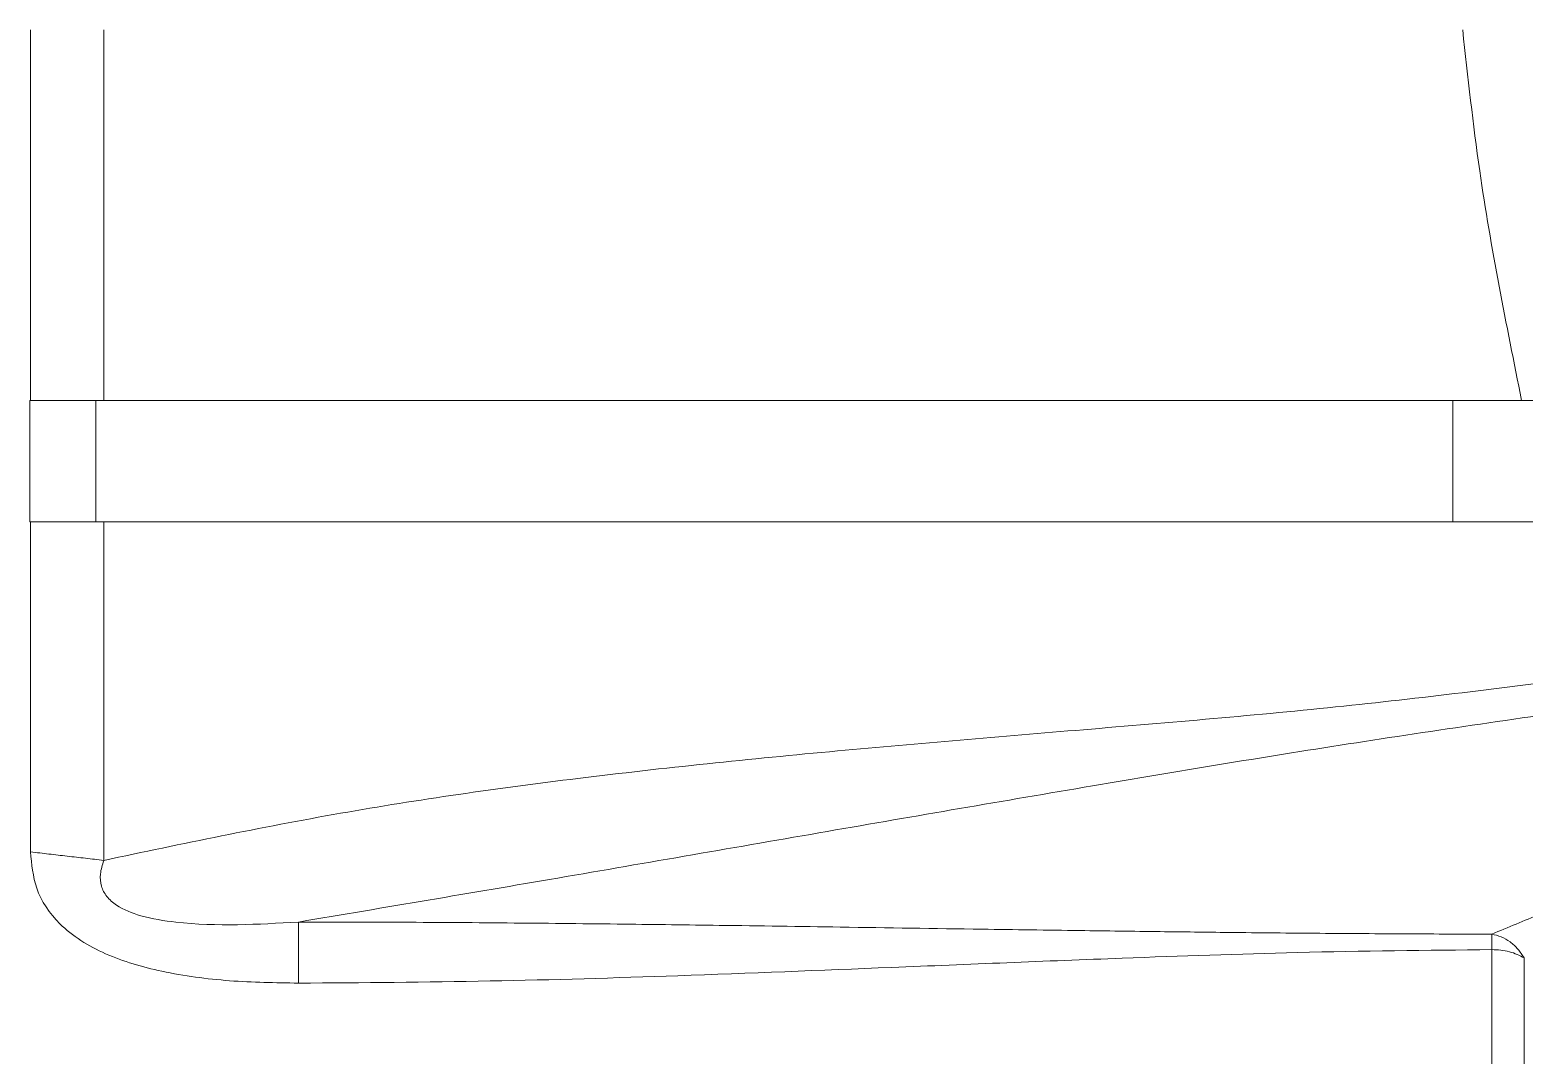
# Model space of a CAD drawing. Extents: x 12.1 to 108.7, y 1 to 80.4.
# Drawn here: x 26.463 to 28.432, y 30.929 to 32.279 of the extents above; entities that cross this region are included whole.
import ezdxf

# ---------------------------------------------------------------- set-up
doc = ezdxf.new("R2010")
doc.units = 0
doc.header["$MEASUREMENT"] = 0
doc.linetypes.add('SLD-Solid', pattern=[0])
doc.layers.add('OBJECT', color=7, linetype='CONTINUOUS')

msp = doc.modelspace()

# ---------------------------------------------------------------- linework, layer by layer
at = {"layer": 'OBJECT', "linetype": 'SLD-Solid', "lineweight": 15}
for p, q in [((26.4632, 31.6314), (26.4632, 31.7914)), ((26.55, 31.6314), (26.55, 31.7914)), ((28.338, 31.6314), (28.338, 31.7914)), ((28.3895, 30.8731), (28.3895, 31.0679)), ((28.4319, 31.0569), (28.4319, 30.8607))]:
    msp.add_line(p, q, dxfattribs=at)
for points, knots in [([(26.4641, 31.7914), (26.4641, 31.8288), (26.4641, 31.927), (26.4641, 32.0895), (26.4641, 32.2161), (26.4641, 32.2794)], [0, 0, 0, 0, 0.235901, 0.617951, 1, 1, 1, 1]), ([(26.5606, 32.2794), (26.5606, 32.2151), (26.5606, 32.0865), (26.5606, 31.9241), (26.5606, 31.8269), (26.5606, 31.7914)], [0, 0, 0, 0, 0.388159, 0.776318, 1, 1, 1, 1]), ([(28.4287, 31.7914), (28.4084, 31.8917), (28.3759, 32.0527), (28.3578, 32.2173), (28.351, 32.2794)], [0, 0, 0, 0, 0.62291, 1, 1, 1, 1]), ([(28.338, 31.7914), (28.4003, 31.7914), (28.5255, 31.7914), (28.6571, 31.7914), (28.7232, 31.7914)], [0, 0, 0, 0, 0.49732, 1, 1, 1, 1]), ([(28.7232, 31.6314), (28.6577, 31.6314), (28.5261, 31.6314), (28.4009, 31.6314), (28.338, 31.6314)], [0, 0, 0, 0, 0.497243, 1, 1, 1, 1]), ([(26.5606, 31.1855), (26.6638, 31.2072), (26.867, 31.2501), (27.1917, 31.2964), (27.5195, 31.33), (27.8571, 31.3581), (28.1917, 31.386), (28.4164, 31.4143), (28.5273, 31.4283)], [0, 0, 0, 0, 0.166316, 0.327725, 0.500562, 0.66248, 0.833467, 1, 1, 1, 1]), ([(28.5505, 31.3907), (28.433, 31.3737), (28.1996, 31.34), (27.8568, 31.2829), (27.5114, 31.2233), (27.1645, 31.1629), (26.9312, 31.1235), (26.8172, 31.1043)], [0, 0, 0, 0, 0.1964703, 0.390239, 0.5940021, 0.8016156, 1, 1, 1, 1]), ([(26.8172, 31.0238), (26.7868, 31.0243), (26.7262, 31.0252), (26.64, 31.0368), (26.5615, 31.0594), (26.5016, 31.0967), (26.4686, 31.1461), (26.4656, 31.1804), (26.4641, 31.1966)], [0, 0, 0, 0, 0.1953969, 0.3902436, 0.5615165, 0.7300639, 0.8721446, 1, 1, 1, 1]), ([(26.8172, 31.1043), (26.7635, 31.1012), (26.6945, 31.0971), (26.6127, 31.1102), (26.5807, 31.1226), (26.5636, 31.1376), (26.5563, 31.1521), (26.5552, 31.1686), (26.5587, 31.1795), (26.5606, 31.1855)], [0, 0, 0, 0, 0.498953, 0.641289, 0.749043, 0.806188, 0.86294, 0.925881, 1, 1, 1, 1]), ([(26.8172, 31.1043), (26.8626, 31.1042), (26.9574, 31.1041), (27.1003, 31.1031), (27.2396, 31.1016), (27.3828, 31.0998), (27.54, 31.0975), (27.6983, 31.0951), (27.8387, 31.0931), (27.9472, 31.0917), (28.0527, 31.0904), (28.1614, 31.0894), (28.277, 31.0886), (28.3525, 31.0884), (28.3895, 31.0883)], [0, 0, 0, 0, 0.0866322, 0.1807186, 0.2725485, 0.3523699, 0.4539146, 0.5726533, 0.6546501, 0.7220219, 0.7796655, 0.8560177, 0.9294591, 1, 1, 1, 1]), ([(28.3895, 31.0679), (28.3895, 31.0679), (28.3895, 31.0718), (28.3894, 31.0786), (28.3895, 31.085), (28.3895, 31.0876), (28.3895, 31.0883), (28.3895, 31.0883)], [0, 0, 0, 0, 0.000063, 0.395733, 0.769119, 0.999937, 1, 1, 1, 1]), ([(28.3895, 31.0679), (28.304, 31.067), (28.1417, 31.0653), (27.878, 31.056), (27.606, 31.0447), (27.3284, 31.0336), (27.068, 31.0256), (26.9013, 31.0244), (26.8172, 31.0238)], [0, 0, 0, 0, 0.162902, 0.309601, 0.503126, 0.682176, 0.839639, 1, 1, 1, 1])]:
    msp.add_open_spline(points, degree=3, knots=knots, dxfattribs=at)
for points, degree in [([(26.4632, 31.7914), (26.55, 31.7914)], 1), ([(26.55, 31.7914), (28.338, 31.7914)], 1), ([(26.55, 31.6314), (26.4632, 31.6314)], 1), ([(26.4641, 31.1966), (26.4641, 31.2661), (26.4641, 31.405), (26.4641, 31.5559), (26.4641, 31.6314)], 3), ([(28.338, 31.6314), (26.55, 31.6314)], 1), ([(26.5606, 31.6314), (26.5606, 31.5539), (26.5606, 31.3991), (26.5606, 31.2567), (26.5606, 31.1855)], 3), ([(26.5606, 31.1855), (26.4641, 31.1966)], 1), ([(28.3895, 31.0883), (28.6443, 31.1946)], 1), ([(26.8172, 31.1043), (26.8172, 31.0957), (26.8172, 31.0784), (26.8172, 31.042), (26.8172, 31.0238)], 3), ([(28.3895, 31.0883), (28.3936, 31.0874), (28.4019, 31.0854), (28.4136, 31.0785), (28.4241, 31.0691), (28.4293, 31.061), (28.4319, 31.057)], 3), ([(28.3895, 31.0679), (28.3934, 31.0678), (28.4013, 31.0675), (28.4126, 31.0653), (28.4231, 31.0618), (28.429, 31.0586), (28.4319, 31.0569)], 3)]:
    msp.add_open_spline(points, degree=degree, dxfattribs=at)

doc.saveas('drawing.dxf')
